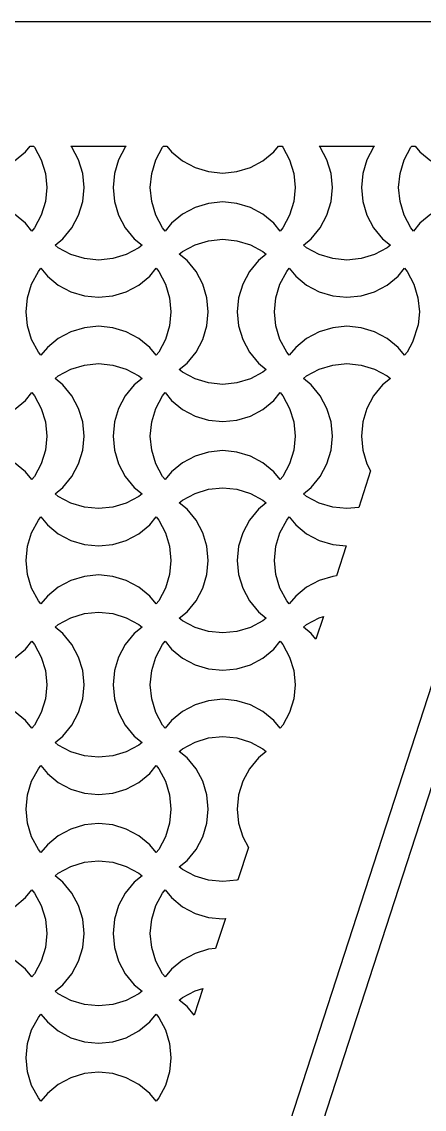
# Model space of a CAD drawing. Header units: metres. Extents: x 20 to 1108, y 20 to 485.
# Drawn here: x 500.3 to 539.2, y 145.9 to 250.8 of the extents above; entities that cross this region are included whole.
import ezdxf

# ---------------------------------------------------------------- set-up
doc = ezdxf.new("R2010")
doc.units = ezdxf.units.M

msp = doc.modelspace()

# ---------------------------------------------------------------- linework, layer by layer
for p, q in [((560.772, 250.826), (410.772, 250.826)), ((485.772, 20.0001), (560.772, 250.826)), ((563.926, 250.826), (488.926, 20)), ((500.721, 238.276), (501.173, 238.826)), ((501.173, 238.826), (501.5, 238.826)), ((501.5, 238.826), (501.592, 238.715)), ((501.592, 238.715), (502.239, 237.505)), ((505.192, 238.715), (505.101, 238.826)), ((505.101, 238.826), (510.443, 238.826)), ((505.839, 237.505), (505.192, 238.715)), ((510.351, 238.715), (509.705, 237.505)), ((510.443, 238.826), (510.351, 238.715)), ((513.305, 237.505), (513.952, 238.715)), ((513.952, 238.715), (514.043, 238.826)), ((514.043, 238.826), (514.371, 238.826)), ((514.371, 238.826), (514.823, 238.276)), ((524.721, 238.276), (525.173, 238.826)), ((525.173, 238.826), (525.5, 238.826)), ((525.5, 238.826), (525.592, 238.715)), ((525.592, 238.715), (526.239, 237.505)), ((529.192, 238.715), (529.101, 238.826)), ((529.101, 238.826), (534.443, 238.826)), ((529.839, 237.505), (529.192, 238.715)), ((534.352, 238.715), (533.705, 237.505)), ((534.443, 238.826), (534.352, 238.715)), ((537.305, 237.505), (537.952, 238.715)), ((537.952, 238.715), (538.042, 238.826)), ((538.042, 238.826), (538.371, 238.826)), ((538.371, 238.826), (538.822, 238.276)), ((499.661, 237.406), (500.721, 238.276)), ((502.239, 237.505), (502.637, 236.192)), ((506.238, 236.192), (505.839, 237.505)), ((509.705, 237.505), (509.306, 236.192)), ((512.907, 236.192), (513.305, 237.505)), ((514.823, 238.276), (515.883, 237.406)), ((515.883, 237.406), (517.093, 236.759)), ((522.451, 236.759), (523.661, 237.406)), ((523.661, 237.406), (524.721, 238.276)), ((526.239, 237.505), (526.637, 236.192)), ((530.237, 236.192), (529.839, 237.505)), ((533.705, 237.505), (533.306, 236.192)), ((536.907, 236.192), (537.305, 237.505)), ((538.822, 238.276), (539.883, 237.406)), ((517.093, 236.759), (518.407, 236.36)), ((518.407, 236.36), (519.772, 236.226)), ((519.772, 236.226), (521.137, 236.36)), ((521.137, 236.36), (522.451, 236.759)), ((502.637, 236.192), (502.772, 234.826)), ((506.372, 234.826), (506.238, 236.192)), ((509.306, 236.192), (509.171, 234.826)), ((512.772, 234.826), (512.907, 236.192)), ((526.637, 236.192), (526.772, 234.826)), ((530.372, 234.826), (530.237, 236.192)), ((533.306, 236.192), (533.171, 234.826)), ((536.772, 234.826), (536.907, 236.192)), ((502.772, 234.826), (502.637, 233.461)), ((506.238, 233.461), (506.372, 234.826)), ((509.171, 234.826), (509.306, 233.461)), ((512.907, 233.461), (512.772, 234.826)), ((526.772, 234.826), (526.637, 233.461)), ((530.237, 233.461), (530.372, 234.826)), ((533.171, 234.826), (533.306, 233.461)), ((536.907, 233.461), (536.772, 234.826)), ((502.637, 233.461), (502.239, 232.148)), ((505.839, 232.148), (506.238, 233.461)), ((509.306, 233.461), (509.705, 232.148)), ((513.305, 232.148), (512.907, 233.461)), ((518.407, 233.292), (517.093, 232.894)), ((519.772, 233.427), (518.407, 233.292)), ((521.137, 233.292), (519.772, 233.427)), ((522.451, 232.894), (521.137, 233.292)), ((526.637, 233.461), (526.239, 232.148)), ((529.839, 232.148), (530.237, 233.461)), ((533.306, 233.461), (533.705, 232.148)), ((537.305, 232.148), (536.907, 233.461)), ((500.721, 231.376), (499.661, 232.246)), ((502.239, 232.148), (501.592, 230.938)), ((505.192, 230.938), (505.839, 232.148)), ((509.705, 232.148), (510.351, 230.938)), ((513.952, 230.938), (513.305, 232.148)), ((515.883, 232.246), (514.823, 231.376)), ((517.093, 232.894), (515.883, 232.246)), ((523.661, 232.246), (522.451, 232.894)), ((524.721, 231.376), (523.661, 232.246)), ((526.239, 232.148), (525.592, 230.938)), ((529.192, 230.938), (529.839, 232.148)), ((533.705, 232.148), (534.352, 230.938)), ((537.952, 230.938), (537.305, 232.148)), ((539.883, 232.246), (538.822, 231.376)), ((501.336, 230.626), (500.721, 231.376)), ((514.823, 231.376), (514.207, 230.626)), ((525.336, 230.626), (524.721, 231.376)), ((538.822, 231.376), (538.206, 230.626)), ((501.592, 230.938), (501.336, 230.626)), ((504.322, 229.877), (505.192, 230.938)), ((510.351, 230.938), (511.222, 229.877)), ((514.207, 230.626), (513.952, 230.938)), ((525.592, 230.938), (525.336, 230.626)), ((528.322, 229.877), (529.192, 230.938)), ((534.352, 230.938), (535.222, 229.877)), ((538.206, 230.626), (537.952, 230.938)), ((503.572, 229.262), (504.322, 229.877)), ((503.883, 229.006), (503.572, 229.262)), ((505.093, 228.359), (503.883, 229.006)), ((511.661, 229.006), (510.451, 228.359)), ((511.222, 229.877), (511.971, 229.262)), ((511.971, 229.262), (511.661, 229.006)), ((515.883, 228.647), (517.093, 229.293)), ((517.093, 229.293), (518.407, 229.692)), ((518.407, 229.692), (519.772, 229.826)), ((519.772, 229.826), (521.137, 229.692)), ((521.137, 229.692), (522.451, 229.293)), ((522.451, 229.293), (523.661, 228.647)), ((527.572, 229.262), (528.322, 229.877)), ((527.883, 229.006), (527.572, 229.262)), ((529.093, 228.359), (527.883, 229.006)), ((535.661, 229.006), (534.451, 228.359)), ((535.222, 229.877), (535.971, 229.262)), ((535.971, 229.262), (535.661, 229.006)), ((506.407, 227.961), (505.093, 228.359)), ((507.772, 227.826), (506.407, 227.961)), ((509.137, 227.961), (507.772, 227.826)), ((510.451, 228.359), (509.137, 227.961)), ((515.572, 228.391), (515.883, 228.647)), ((516.322, 227.776), (515.572, 228.391)), ((523.972, 228.391), (523.222, 227.776)), ((523.661, 228.647), (523.972, 228.391)), ((530.407, 227.961), (529.093, 228.359)), ((531.772, 227.826), (530.407, 227.961)), ((533.137, 227.961), (531.772, 227.826)), ((534.451, 228.359), (533.137, 227.961)), ((501.952, 226.715), (502.206, 227.026)), ((502.206, 227.026), (502.822, 226.276)), ((512.721, 226.276), (513.336, 227.026)), ((513.336, 227.026), (513.592, 226.715)), ((517.192, 226.715), (516.322, 227.776)), ((523.222, 227.776), (522.352, 226.715)), ((525.952, 226.715), (526.206, 227.026)), ((526.206, 227.026), (526.822, 226.276)), ((536.721, 226.276), (537.336, 227.026)), ((537.336, 227.026), (537.592, 226.715)), ((501.305, 225.505), (501.952, 226.715)), ((502.822, 226.276), (503.883, 225.405)), ((511.661, 225.405), (512.721, 226.276)), ((513.592, 226.715), (514.239, 225.505)), ((517.839, 225.505), (517.192, 226.715)), ((522.352, 226.715), (521.705, 225.505)), ((525.305, 225.505), (525.952, 226.715)), ((526.822, 226.276), (527.883, 225.405)), ((535.661, 225.405), (536.721, 226.276)), ((537.592, 226.715), (538.239, 225.505)), ((500.907, 224.192), (501.305, 225.505)), ((503.883, 225.405), (505.093, 224.759)), ((505.093, 224.759), (506.407, 224.36)), ((509.137, 224.36), (510.451, 224.759)), ((510.451, 224.759), (511.661, 225.405)), ((514.239, 225.505), (514.637, 224.192)), ((518.238, 224.192), (517.839, 225.505)), ((521.705, 225.505), (521.306, 224.192)), ((524.907, 224.192), (525.305, 225.505)), ((527.883, 225.405), (529.093, 224.759)), ((529.093, 224.759), (530.407, 224.36)), ((533.137, 224.36), (534.451, 224.759)), ((534.451, 224.759), (535.661, 225.405)), ((538.239, 225.505), (538.637, 224.192)), ((500.772, 222.826), (500.907, 224.192)), ((506.407, 224.36), (507.772, 224.226)), ((507.772, 224.226), (509.137, 224.36)), ((514.637, 224.192), (514.772, 222.826)), ((518.372, 222.826), (518.238, 224.192)), ((521.306, 224.192), (521.171, 222.826)), ((524.772, 222.826), (524.907, 224.192)), ((530.407, 224.36), (531.772, 224.226)), ((531.772, 224.226), (533.137, 224.36)), ((538.637, 224.192), (538.772, 222.826)), ((500.907, 221.461), (500.772, 222.826)), ((514.772, 222.826), (514.637, 221.461)), ((518.238, 221.461), (518.372, 222.826)), ((521.171, 222.826), (521.306, 221.461)), ((524.907, 221.461), (524.772, 222.826)), ((538.772, 222.826), (538.648, 221.568)), ((538.648, 221.568), (538.105, 219.898)), ((501.305, 220.148), (500.907, 221.461)), ((505.093, 220.894), (503.883, 220.246)), ((506.407, 221.292), (505.093, 220.894)), ((507.772, 221.426), (506.407, 221.292)), ((509.137, 221.292), (507.772, 221.426)), ((510.451, 220.894), (509.137, 221.292)), ((511.661, 220.246), (510.451, 220.894)), ((514.637, 221.461), (514.239, 220.148)), ((517.839, 220.148), (518.238, 221.461)), ((521.306, 221.461), (521.705, 220.148)), ((525.305, 220.148), (524.907, 221.461)), ((529.093, 220.894), (527.883, 220.246)), ((530.407, 221.292), (529.093, 220.894)), ((531.772, 221.426), (530.407, 221.292)), ((533.137, 221.292), (531.772, 221.426)), ((534.451, 220.894), (533.137, 221.292)), ((535.661, 220.246), (534.451, 220.894)), ((501.952, 218.938), (501.305, 220.148)), ((503.883, 220.246), (502.822, 219.376)), ((512.721, 219.376), (511.661, 220.246)), ((514.239, 220.148), (513.592, 218.938)), ((517.192, 218.938), (517.839, 220.148)), ((521.705, 220.148), (522.352, 218.938)), ((525.952, 218.938), (525.305, 220.148)), ((527.883, 220.246), (526.822, 219.376)), ((536.721, 219.376), (535.661, 220.246)), ((538.105, 219.898), (537.592, 218.938)), ((502.206, 218.626), (501.952, 218.938)), ((502.822, 219.376), (502.206, 218.626)), ((513.336, 218.626), (512.721, 219.376)), ((513.592, 218.938), (513.336, 218.626)), ((516.322, 217.876), (517.192, 218.938)), ((522.352, 218.938), (523.222, 217.876)), ((526.206, 218.626), (525.952, 218.938)), ((526.822, 219.376), (526.206, 218.626)), ((537.336, 218.626), (536.721, 219.376)), ((537.592, 218.938), (537.336, 218.626)), ((505.093, 217.293), (506.407, 217.692)), ((506.407, 217.692), (507.772, 217.826)), ((507.772, 217.826), (509.137, 217.692)), ((509.137, 217.692), (510.451, 217.293)), ((515.572, 217.261), (516.322, 217.876)), ((523.222, 217.876), (523.972, 217.261)), ((529.093, 217.293), (530.407, 217.692)), ((530.407, 217.692), (531.772, 217.826)), ((531.772, 217.826), (533.137, 217.692)), ((533.137, 217.692), (534.451, 217.293)), ((503.572, 216.391), (503.883, 216.647)), ((504.322, 215.776), (503.572, 216.391)), ((503.883, 216.647), (505.093, 217.293)), ((510.451, 217.293), (511.661, 216.647)), ((511.971, 216.391), (511.222, 215.776)), ((511.661, 216.647), (511.971, 216.391)), ((515.883, 217.006), (515.572, 217.261)), ((517.093, 216.359), (515.883, 217.006)), ((518.407, 215.961), (517.093, 216.359)), ((522.451, 216.359), (521.137, 215.961)), ((523.661, 217.006), (522.451, 216.359)), ((523.972, 217.261), (523.661, 217.006)), ((527.572, 216.391), (527.883, 216.647)), ((528.322, 215.776), (527.572, 216.391)), ((527.883, 216.647), (529.093, 217.293)), ((534.451, 217.293), (535.661, 216.647)), ((535.971, 216.391), (535.222, 215.776)), ((535.661, 216.647), (535.971, 216.391)), ((505.192, 214.715), (504.322, 215.776)), ((511.222, 215.776), (510.351, 214.715)), ((519.772, 215.826), (518.407, 215.961)), ((521.137, 215.961), (519.772, 215.826)), ((529.192, 214.715), (528.322, 215.776)), ((535.222, 215.776), (534.352, 214.715)), ((499.661, 213.406), (500.721, 214.276)), ((500.721, 214.276), (501.336, 215.026)), ((501.336, 215.026), (501.592, 214.715)), ((501.592, 214.715), (502.239, 213.505)), ((505.839, 213.505), (505.192, 214.715)), ((510.351, 214.715), (509.705, 213.505)), ((513.305, 213.505), (513.952, 214.715)), ((513.952, 214.715), (514.207, 215.026)), ((514.207, 215.026), (514.823, 214.276)), ((514.823, 214.276), (515.883, 213.406)), ((523.661, 213.406), (524.721, 214.276)), ((524.721, 214.276), (525.336, 215.026)), ((525.336, 215.026), (525.592, 214.715)), ((525.592, 214.715), (526.239, 213.505)), ((529.839, 213.505), (529.192, 214.715)), ((534.352, 214.715), (533.705, 213.505)), ((502.239, 213.505), (502.637, 212.192)), ((506.238, 212.192), (505.839, 213.505)), ((509.705, 213.505), (509.306, 212.192)), ((512.907, 212.192), (513.305, 213.505)), ((515.883, 213.406), (517.093, 212.759)), ((522.451, 212.759), (523.661, 213.406)), ((526.239, 213.505), (526.637, 212.192)), ((530.237, 212.192), (529.839, 213.505)), ((533.705, 213.505), (533.306, 212.192)), ((502.637, 212.192), (502.772, 210.826)), ((506.372, 210.826), (506.238, 212.192)), ((509.306, 212.192), (509.171, 210.826)), ((512.772, 210.826), (512.907, 212.192)), ((517.093, 212.759), (518.407, 212.36)), ((518.407, 212.36), (519.772, 212.226)), ((519.772, 212.226), (521.137, 212.36)), ((521.137, 212.36), (522.451, 212.759)), ((526.637, 212.192), (526.772, 210.826)), ((530.372, 210.826), (530.237, 212.192)), ((533.306, 212.192), (533.171, 210.826)), ((502.772, 210.826), (502.637, 209.461)), ((506.238, 209.461), (506.372, 210.826)), ((509.171, 210.826), (509.306, 209.461)), ((512.907, 209.461), (512.772, 210.826)), ((526.772, 210.826), (526.637, 209.461)), ((530.237, 209.461), (530.372, 210.826)), ((533.171, 210.826), (533.306, 209.461)), ((502.637, 209.461), (502.239, 208.148)), ((505.839, 208.148), (506.238, 209.461)), ((509.306, 209.461), (509.705, 208.148)), ((513.305, 208.148), (512.907, 209.461)), ((518.407, 209.291), (517.093, 208.894)), ((519.772, 209.426), (518.407, 209.291)), ((521.137, 209.291), (519.772, 209.426)), ((522.451, 208.894), (521.137, 209.291)), ((526.637, 209.461), (526.239, 208.148)), ((529.839, 208.148), (530.237, 209.461)), ((533.306, 209.461), (533.705, 208.148)), ((500.721, 207.376), (499.661, 208.246)), ((502.239, 208.148), (501.592, 206.938)), ((505.192, 206.938), (505.839, 208.148)), ((509.705, 208.148), (510.351, 206.938)), ((513.952, 206.938), (513.305, 208.148)), ((515.883, 208.246), (514.823, 207.376)), ((517.093, 208.894), (515.883, 208.246)), ((523.661, 208.246), (522.451, 208.894)), ((524.721, 207.376), (523.661, 208.246)), ((526.239, 208.148), (525.592, 206.938)), ((529.192, 206.938), (529.839, 208.148)), ((533.705, 208.148), (534.067, 207.47)), ((501.336, 206.626), (500.721, 207.376)), ((501.592, 206.938), (501.336, 206.626)), ((504.322, 205.877), (505.192, 206.938)), ((510.351, 206.938), (511.222, 205.877)), ((514.207, 206.626), (513.952, 206.938)), ((514.823, 207.376), (514.207, 206.626)), ((525.336, 206.626), (524.721, 207.376)), ((525.592, 206.938), (525.336, 206.626)), ((528.322, 205.877), (529.192, 206.938)), ((534.067, 207.47), (532.919, 203.94)), ((503.572, 205.262), (504.322, 205.877)), ((511.222, 205.877), (511.971, 205.262)), ((518.407, 205.692), (519.772, 205.826)), ((519.772, 205.826), (521.137, 205.692)), ((527.572, 205.262), (528.322, 205.877)), ((503.883, 205.006), (503.572, 205.262)), ((505.093, 204.359), (503.883, 205.006)), ((511.661, 205.006), (510.451, 204.359)), ((511.971, 205.262), (511.661, 205.006)), ((515.883, 204.647), (517.093, 205.293)), ((517.093, 205.293), (518.407, 205.692)), ((521.137, 205.692), (522.451, 205.293)), ((522.451, 205.293), (523.661, 204.647)), ((527.883, 205.006), (527.572, 205.262)), ((529.093, 204.359), (527.883, 205.006)), ((506.407, 203.961), (505.093, 204.359)), ((507.772, 203.826), (506.407, 203.961)), ((509.137, 203.961), (507.772, 203.826)), ((510.451, 204.359), (509.137, 203.961)), ((515.572, 204.391), (515.883, 204.647)), ((516.322, 203.776), (515.572, 204.391)), ((517.192, 202.715), (516.322, 203.776)), ((523.222, 203.776), (522.352, 202.715)), ((523.972, 204.391), (523.222, 203.776)), ((523.661, 204.647), (523.972, 204.391)), ((530.407, 203.961), (529.093, 204.359)), ((531.772, 203.826), (530.407, 203.961)), ((532.919, 203.94), (531.772, 203.826)), ((501.305, 201.505), (501.952, 202.715)), ((501.952, 202.715), (502.206, 203.026)), ((502.206, 203.026), (502.822, 202.276)), ((512.721, 202.276), (513.336, 203.026)), ((513.336, 203.026), (513.592, 202.715)), ((513.592, 202.715), (514.239, 201.505)), ((517.839, 201.505), (517.192, 202.715)), ((522.352, 202.715), (521.705, 201.505)), ((525.305, 201.505), (525.952, 202.715)), ((525.952, 202.715), (526.206, 203.026)), ((526.206, 203.026), (526.822, 202.276)), ((502.822, 202.276), (503.883, 201.405)), ((511.661, 201.405), (512.721, 202.276)), ((526.822, 202.276), (527.883, 201.405)), ((500.907, 200.192), (501.305, 201.505)), ((503.883, 201.405), (505.093, 200.759)), ((505.093, 200.759), (506.407, 200.36)), ((509.137, 200.36), (510.451, 200.759)), ((510.451, 200.759), (511.661, 201.405)), ((514.239, 201.505), (514.637, 200.192)), ((518.238, 200.192), (517.839, 201.505)), ((521.705, 201.505), (521.306, 200.192)), ((524.907, 200.192), (525.305, 201.505)), ((527.883, 201.405), (529.093, 200.759)), ((529.093, 200.759), (530.407, 200.36)), ((500.772, 198.826), (500.907, 200.192)), ((506.407, 200.36), (507.772, 200.226)), ((507.772, 200.226), (509.137, 200.36)), ((514.637, 200.192), (514.772, 198.826)), ((518.372, 198.826), (518.238, 200.192)), ((521.306, 200.192), (521.171, 198.826)), ((524.772, 198.826), (524.907, 200.192)), ((530.407, 200.36), (531.715, 200.232)), ((531.715, 200.232), (530.772, 197.328)), ((500.907, 197.461), (500.772, 198.826)), ((514.772, 198.826), (514.637, 197.461)), ((518.238, 197.461), (518.372, 198.826)), ((521.171, 198.826), (521.306, 197.461)), ((524.907, 197.461), (524.772, 198.826)), ((501.305, 196.148), (500.907, 197.461)), ((507.772, 197.426), (506.407, 197.292)), ((509.137, 197.292), (507.772, 197.426)), ((514.637, 197.461), (514.239, 196.148)), ((517.839, 196.148), (518.238, 197.461)), ((521.306, 197.461), (521.705, 196.148)), ((525.305, 196.148), (524.907, 197.461)), ((505.093, 196.894), (503.883, 196.246)), ((506.407, 197.292), (505.093, 196.894)), ((510.451, 196.894), (509.137, 197.292)), ((511.661, 196.246), (510.451, 196.894)), ((529.093, 196.894), (527.883, 196.246)), ((530.407, 197.292), (529.093, 196.894)), ((530.772, 197.328), (530.407, 197.292)), ((501.952, 194.938), (501.305, 196.148)), ((502.822, 195.376), (502.206, 194.626)), ((503.883, 196.246), (502.822, 195.376)), ((512.721, 195.376), (511.661, 196.246)), ((513.336, 194.626), (512.721, 195.376)), ((514.239, 196.148), (513.592, 194.938)), ((517.192, 194.938), (517.839, 196.148)), ((521.705, 196.148), (522.352, 194.938)), ((525.952, 194.938), (525.305, 196.148)), ((526.822, 195.376), (526.206, 194.626)), ((527.883, 196.246), (526.822, 195.376)), ((502.206, 194.626), (501.952, 194.938)), ((513.592, 194.938), (513.336, 194.626)), ((516.322, 193.876), (517.192, 194.938)), ((522.352, 194.938), (523.222, 193.876)), ((526.206, 194.626), (525.952, 194.938)), ((503.883, 192.647), (505.093, 193.293)), ((505.093, 193.293), (506.407, 193.692)), ((506.407, 193.692), (507.772, 193.826)), ((507.772, 193.826), (509.137, 193.692)), ((509.137, 193.692), (510.451, 193.293)), ((510.451, 193.293), (511.661, 192.647)), ((515.572, 193.261), (516.322, 193.876)), ((515.883, 193.006), (515.572, 193.261)), ((523.222, 193.876), (523.972, 193.261)), ((523.972, 193.261), (523.661, 193.006)), ((527.883, 192.647), (529.093, 193.293)), ((529.5, 193.417), (528.785, 191.212)), ((529.093, 193.293), (529.5, 193.417)), ((503.572, 192.391), (503.883, 192.647)), ((504.322, 191.776), (503.572, 192.391)), ((511.971, 192.391), (511.222, 191.776)), ((511.661, 192.647), (511.971, 192.391)), ((517.093, 192.359), (515.883, 193.006)), ((518.407, 191.961), (517.093, 192.359)), ((522.451, 192.359), (521.137, 191.961)), ((523.661, 193.006), (522.451, 192.359)), ((527.572, 192.391), (527.883, 192.647)), ((528.322, 191.776), (527.572, 192.391)), ((505.192, 190.715), (504.322, 191.776)), ((511.222, 191.776), (510.351, 190.715)), ((519.772, 191.826), (518.407, 191.961)), ((521.137, 191.961), (519.772, 191.826)), ((528.785, 191.212), (528.322, 191.776)), ((499.661, 189.405), (500.721, 190.276)), ((500.721, 190.276), (501.336, 191.026)), ((501.336, 191.026), (501.592, 190.715)), ((501.592, 190.715), (502.239, 189.505)), ((505.839, 189.505), (505.192, 190.715)), ((510.351, 190.715), (509.705, 189.505)), ((513.305, 189.505), (513.952, 190.715)), ((513.952, 190.715), (514.207, 191.026)), ((514.207, 191.026), (514.823, 190.276)), ((514.823, 190.276), (515.883, 189.405)), ((523.661, 189.405), (524.721, 190.276)), ((524.721, 190.276), (525.336, 191.026)), ((525.336, 191.026), (525.592, 190.715)), ((525.592, 190.715), (526.239, 189.505)), ((502.239, 189.505), (502.637, 188.192)), ((506.238, 188.192), (505.839, 189.505)), ((509.705, 189.505), (509.306, 188.192)), ((512.907, 188.192), (513.305, 189.505)), ((515.883, 189.405), (517.093, 188.759)), ((522.451, 188.759), (523.661, 189.405)), ((526.239, 189.505), (526.637, 188.192)), ((502.637, 188.192), (502.772, 186.826)), ((506.372, 186.826), (506.238, 188.192)), ((509.306, 188.192), (509.171, 186.826)), ((512.772, 186.826), (512.907, 188.192)), ((517.093, 188.759), (518.407, 188.36)), ((518.407, 188.36), (519.772, 188.226)), ((519.772, 188.226), (521.137, 188.36)), ((521.137, 188.36), (522.451, 188.759)), ((526.637, 188.192), (526.772, 186.826)), ((502.772, 186.826), (502.637, 185.461)), ((506.238, 185.461), (506.372, 186.826)), ((509.171, 186.826), (509.306, 185.461)), ((512.907, 185.461), (512.772, 186.826)), ((526.772, 186.826), (526.637, 185.461)), ((502.637, 185.461), (502.239, 184.148)), ((505.839, 184.148), (506.238, 185.461)), ((509.306, 185.461), (509.705, 184.148)), ((513.305, 184.148), (512.907, 185.461)), ((517.093, 184.894), (515.883, 184.246)), ((518.407, 185.291), (517.093, 184.894)), ((519.772, 185.426), (518.407, 185.291)), ((521.137, 185.291), (519.772, 185.426)), ((522.451, 184.894), (521.137, 185.291)), ((523.661, 184.246), (522.451, 184.894)), ((526.637, 185.461), (526.239, 184.148)), ((500.721, 183.376), (499.661, 184.246)), ((502.239, 184.148), (501.592, 182.938)), ((505.192, 182.938), (505.839, 184.148)), ((509.705, 184.148), (510.351, 182.938)), ((513.952, 182.938), (513.305, 184.148)), ((515.883, 184.246), (514.823, 183.376)), ((524.721, 183.376), (523.661, 184.246)), ((526.239, 184.148), (525.592, 182.938)), ((501.336, 182.626), (500.721, 183.376)), ((501.592, 182.938), (501.336, 182.626)), ((504.322, 181.876), (505.192, 182.938)), ((510.351, 182.938), (511.222, 181.876)), ((514.207, 182.626), (513.952, 182.938)), ((514.823, 183.376), (514.207, 182.626)), ((525.336, 182.626), (524.721, 183.376)), ((525.592, 182.938), (525.336, 182.626)), ((503.572, 181.261), (504.322, 181.876)), ((511.222, 181.876), (511.971, 181.261)), ((517.093, 181.293), (518.407, 181.692)), ((518.407, 181.692), (519.772, 181.826)), ((519.772, 181.826), (521.137, 181.692)), ((521.137, 181.692), (522.451, 181.293)), ((503.883, 181.006), (503.572, 181.261)), ((505.093, 180.359), (503.883, 181.006)), ((511.661, 181.006), (510.451, 180.359)), ((511.971, 181.261), (511.661, 181.006)), ((515.572, 180.391), (515.883, 180.647)), ((515.883, 180.647), (517.093, 181.293)), ((522.451, 181.293), (523.661, 180.647)), ((523.661, 180.647), (523.972, 180.391)), ((506.407, 179.961), (505.093, 180.359)), ((507.772, 179.826), (506.407, 179.961)), ((509.137, 179.961), (507.772, 179.826)), ((510.451, 180.359), (509.137, 179.961)), ((516.322, 179.776), (515.572, 180.391)), ((517.192, 178.715), (516.322, 179.776)), ((523.222, 179.776), (522.352, 178.715)), ((523.972, 180.391), (523.222, 179.776)), ((501.305, 177.505), (501.952, 178.715)), ((501.952, 178.715), (502.206, 179.026)), ((502.206, 179.026), (502.822, 178.276)), ((512.721, 178.276), (513.336, 179.026)), ((513.336, 179.026), (513.592, 178.715)), ((513.592, 178.715), (514.239, 177.505)), ((517.839, 177.505), (517.192, 178.715)), ((522.352, 178.715), (521.705, 177.505)), ((500.907, 176.192), (501.305, 177.505)), ((502.822, 178.276), (503.883, 177.406)), ((511.661, 177.406), (512.721, 178.276)), ((514.239, 177.505), (514.637, 176.192)), ((518.238, 176.192), (517.839, 177.505)), ((521.705, 177.505), (521.306, 176.192)), ((503.883, 177.406), (505.093, 176.759)), ((505.093, 176.759), (506.407, 176.36)), ((506.407, 176.36), (507.772, 176.226)), ((507.772, 176.226), (509.137, 176.36)), ((509.137, 176.36), (510.451, 176.759)), ((510.451, 176.759), (511.661, 177.406)), ((500.772, 174.826), (500.907, 176.192)), ((514.637, 176.192), (514.772, 174.826)), ((518.372, 174.826), (518.238, 176.192)), ((521.306, 176.192), (521.171, 174.826)), ((500.907, 173.461), (500.772, 174.826)), ((514.772, 174.826), (514.637, 173.461)), ((518.238, 173.461), (518.372, 174.826)), ((521.171, 174.826), (521.306, 173.461)), ((501.305, 172.148), (500.907, 173.461)), ((506.407, 173.292), (505.093, 172.894)), ((507.772, 173.427), (506.407, 173.292)), ((509.137, 173.292), (507.772, 173.427)), ((510.451, 172.894), (509.137, 173.292)), ((514.637, 173.461), (514.239, 172.148)), ((517.839, 172.148), (518.238, 173.461)), ((521.306, 173.461), (521.705, 172.148)), ((503.883, 172.246), (502.822, 171.376)), ((505.093, 172.894), (503.883, 172.246)), ((511.661, 172.246), (510.451, 172.894)), ((512.721, 171.376), (511.661, 172.246)), ((501.952, 170.938), (501.305, 172.148)), ((502.822, 171.376), (502.206, 170.626)), ((513.336, 170.626), (512.721, 171.376)), ((514.239, 172.148), (513.592, 170.938)), ((517.192, 170.938), (517.839, 172.148)), ((522.255, 171.117), (521.24, 167.991)), ((521.705, 172.148), (522.255, 171.117)), ((502.206, 170.626), (501.952, 170.938)), ((513.592, 170.938), (513.336, 170.626)), ((516.322, 169.877), (517.192, 170.938)), ((503.883, 168.647), (505.093, 169.293)), ((505.093, 169.293), (506.407, 169.692)), ((506.407, 169.692), (507.772, 169.826)), ((507.772, 169.826), (509.137, 169.692)), ((509.137, 169.692), (510.451, 169.293)), ((510.451, 169.293), (511.661, 168.647)), ((515.572, 169.262), (516.322, 169.877)), ((515.883, 169.006), (515.572, 169.262)), ((503.572, 168.391), (503.883, 168.647)), ((504.322, 167.776), (503.572, 168.391)), ((511.971, 168.391), (511.222, 167.776)), ((511.661, 168.647), (511.971, 168.391)), ((517.093, 168.359), (515.883, 169.006)), ((518.407, 167.961), (517.093, 168.359)), ((519.772, 167.826), (518.407, 167.961)), ((521.137, 167.961), (519.772, 167.826)), ((521.24, 167.991), (521.137, 167.961)), ((500.721, 166.276), (501.336, 167.026)), ((501.336, 167.026), (501.592, 166.715)), ((505.192, 166.715), (504.322, 167.776)), ((511.222, 167.776), (510.351, 166.715)), ((513.952, 166.715), (514.207, 167.026)), ((514.207, 167.026), (514.823, 166.276)), ((499.661, 165.405), (500.721, 166.276)), ((501.592, 166.715), (502.239, 165.505)), ((505.839, 165.505), (505.192, 166.715)), ((510.351, 166.715), (509.705, 165.505)), ((513.305, 165.505), (513.952, 166.715)), ((514.823, 166.276), (515.883, 165.405)), ((502.239, 165.505), (502.637, 164.192)), ((506.238, 164.192), (505.839, 165.505)), ((509.705, 165.505), (509.306, 164.192)), ((512.907, 164.192), (513.305, 165.505)), ((515.883, 165.405), (517.093, 164.759)), ((502.637, 164.192), (502.772, 162.826)), ((506.372, 162.826), (506.238, 164.192)), ((509.306, 164.192), (509.171, 162.826)), ((512.772, 162.826), (512.907, 164.192)), ((517.093, 164.759), (518.407, 164.36)), ((518.407, 164.36), (519.772, 164.226)), ((520.024, 164.251), (519.084, 161.359)), ((519.772, 164.226), (520.024, 164.251)), ((502.772, 162.826), (502.637, 161.461)), ((506.238, 161.461), (506.372, 162.826)), ((509.171, 162.826), (509.306, 161.461)), ((512.907, 161.461), (512.772, 162.826)), ((502.637, 161.461), (502.239, 160.148)), ((505.839, 160.148), (506.238, 161.461)), ((509.306, 161.461), (509.705, 160.148)), ((513.305, 160.148), (512.907, 161.461)), ((517.093, 160.894), (515.883, 160.246)), ((518.407, 161.292), (517.093, 160.894)), ((519.084, 161.359), (518.407, 161.292)), ((500.721, 159.376), (499.661, 160.246)), ((502.239, 160.148), (501.592, 158.938)), ((505.192, 158.938), (505.839, 160.148)), ((509.705, 160.148), (510.351, 158.938)), ((513.952, 158.938), (513.305, 160.148)), ((515.883, 160.246), (514.823, 159.376)), ((501.336, 158.626), (500.721, 159.376)), ((501.592, 158.938), (501.336, 158.626)), ((504.322, 157.876), (505.192, 158.938)), ((510.351, 158.938), (511.222, 157.876)), ((514.207, 158.626), (513.952, 158.938)), ((514.823, 159.376), (514.207, 158.626)), ((503.572, 157.261), (504.322, 157.876)), ((511.222, 157.876), (511.971, 157.261)), ((517.837, 157.519), (517.001, 154.947)), ((517.093, 157.293), (517.837, 157.519)), ((503.883, 157.006), (503.572, 157.261)), ((505.093, 156.359), (503.883, 157.006)), ((511.661, 157.006), (510.451, 156.359)), ((511.971, 157.261), (511.661, 157.006)), ((515.572, 156.391), (515.883, 156.647)), ((515.883, 156.647), (517.093, 157.293)), ((506.407, 155.961), (505.093, 156.359)), ((507.772, 155.826), (506.407, 155.961)), ((509.137, 155.961), (507.772, 155.826)), ((510.451, 156.359), (509.137, 155.961)), ((516.322, 155.776), (515.572, 156.391)), ((517.001, 154.947), (516.322, 155.776)), ((501.305, 153.505), (501.952, 154.715)), ((501.952, 154.715), (502.206, 155.026)), ((502.206, 155.026), (502.822, 154.276)), ((512.721, 154.276), (513.336, 155.026)), ((513.336, 155.026), (513.592, 154.715)), ((513.592, 154.715), (514.239, 153.505)), ((500.907, 152.192), (501.305, 153.505)), ((502.822, 154.276), (503.883, 153.406)), ((503.883, 153.406), (505.093, 152.759)), ((510.451, 152.759), (511.661, 153.406)), ((511.661, 153.406), (512.721, 154.276)), ((514.239, 153.505), (514.637, 152.192)), ((505.093, 152.759), (506.407, 152.36)), ((506.407, 152.36), (507.772, 152.226)), ((507.772, 152.226), (509.137, 152.36)), ((509.137, 152.36), (510.451, 152.759)), ((500.772, 150.826), (500.907, 152.192)), ((514.637, 152.192), (514.772, 150.826)), ((500.907, 149.461), (500.772, 150.826)), ((514.772, 150.826), (514.637, 149.461)), ((501.305, 148.148), (500.907, 149.461)), ((506.407, 149.292), (505.093, 148.895)), ((507.772, 149.426), (506.407, 149.292)), ((509.137, 149.292), (507.772, 149.426)), ((510.451, 148.895), (509.137, 149.292)), ((514.637, 149.461), (514.239, 148.148)), ((501.952, 146.938), (501.305, 148.148)), ((503.883, 148.246), (502.822, 147.376)), ((505.093, 148.895), (503.883, 148.246)), ((511.661, 148.246), (510.451, 148.895)), ((512.721, 147.376), (511.661, 148.246)), ((514.239, 148.148), (513.592, 146.938)), ((502.822, 147.376), (502.206, 146.626)), ((513.336, 146.626), (512.721, 147.376)), ((502.206, 146.626), (501.952, 146.938)), ((513.592, 146.938), (513.336, 146.626))]:
    msp.add_line(p, q)

doc.saveas('drawing.dxf')
